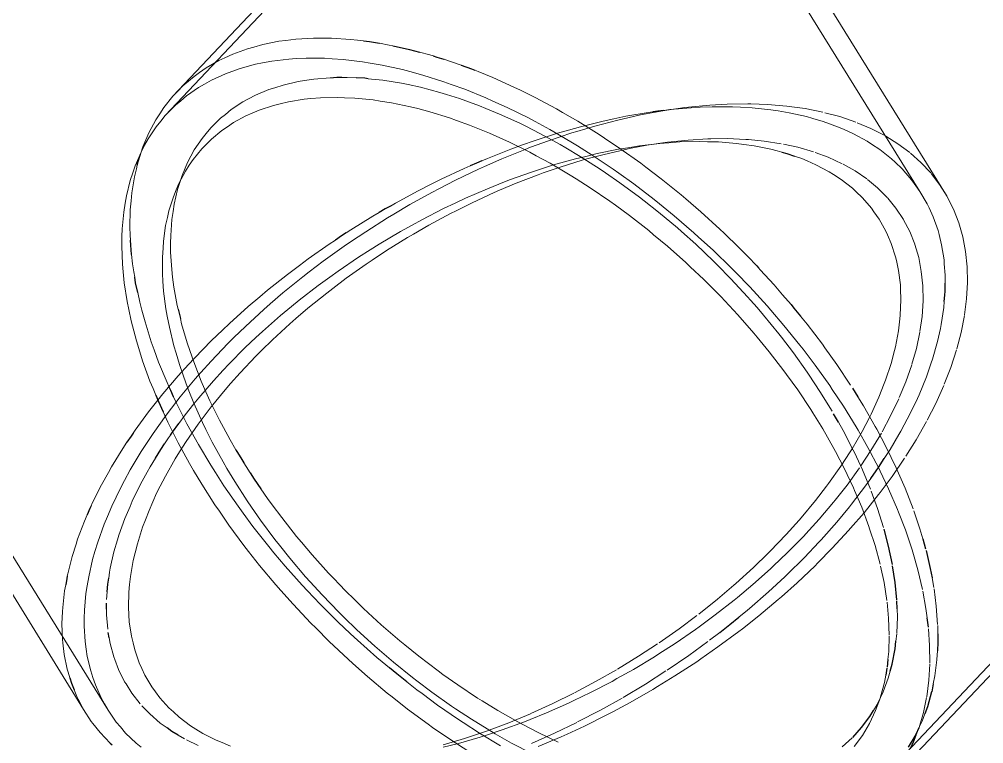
# Model space of a CAD drawing. Header units: millimetres. Extents: x -11795 to 47768, y 22971 to 65021.
# Drawn here: x 18491.8 to 18706.5, y 39274.8 to 39436.1 of the extents above; entities that cross this region are included whole.
import ezdxf

# ---------------------------------------------------------------- set-up
doc = ezdxf.new("R2010")
doc.units = ezdxf.units.MM
doc.linetypes.add('HIDDEN_50', pattern=[225, 150, -75])
doc.layers.add('PROFILE_HIDDEN', color=9, linetype='HIDDEN_50', lineweight=18)
doc.layers.add('PROFILE_VISIBLE', color=4, linetype='Continuous', lineweight=25)

msp = doc.modelspace()

# ---------------------------------------------------------------- linework, layer by layer
at = {"layer": 'PROFILE_HIDDEN'}
for p, q in [((18525.97, 39418.98), (20617.77, 41632.46)), ((18685.67, 39269.01), (19162.33, 39773.39)), ((18698.37, 39396.66), (18611.55, 39536.67)), ((18692.34, 39397.77), (18626.55, 39503.78)), ((18524.27, 39414.66), (18603.15, 39498.17)), ((18545.98, 39430.48), (18549.59, 39431.19)), ((18549.59, 39431.19), (18551.09, 39431.38)), ((18551.09, 39431.38), (18553.35, 39431.66)), ((18553.35, 39431.66), (18557.26, 39431.89)), ((18557.26, 39431.89), (18558.81, 39431.88)), ((18558.81, 39431.88), (18561.3, 39431.87)), ((18561.3, 39431.87), (18565.48, 39431.62)), ((18565.48, 39431.62), (18567.05, 39431.43)), ((18567.05, 39431.43), (18568.41, 39431.27)), ((18539.29, 39428.33), (18542.55, 39429.52)), ((18542.55, 39429.52), (18543.98, 39429.92)), ((18543.98, 39429.92), (18545.98, 39430.48)), ((18571.96, 39430.75), (18574.15, 39430.37)), ((18574.15, 39430.37), (18574.94, 39430.2)), ((18533.34, 39425.26), (18536.22, 39426.91)), ((18536.22, 39426.91), (18537.55, 39427.53)), ((18537.55, 39427.53), (18539.29, 39428.33)), ((18551.75, 39427.24), (18547.98, 39426.78)), ((18553.39, 39427.33), (18551.75, 39427.24)), ((18555.67, 39427.45), (18553.39, 39427.33)), ((18559.73, 39427.43), (18555.67, 39427.45)), ((18561.4, 39427.32), (18559.73, 39427.43)), ((18563.91, 39427.16), (18561.4, 39427.32)), ((18568.2, 39426.64), (18563.91, 39427.16)), ((18580.91, 39428.79), (18583.19, 39428.18)), ((18583.19, 39428.18), (18583.96, 39427.94)), ((18586.27, 39427.21), (18587.81, 39426.73)), ((18531.87, 39424.23), (18533.34, 39425.26)), ((18540.92, 39425.14), (18539.12, 39424.49)), ((18544.37, 39426.08), (18540.92, 39425.14)), ((18545.93, 39426.38), (18544.37, 39426.08)), ((18547.98, 39426.78), (18545.93, 39426.38)), ((18569.89, 39426.35), (18568.2, 39426.64)), ((18572.6, 39425.89), (18569.89, 39426.35)), ((18577.08, 39424.9), (18572.6, 39425.89)), ((18578.75, 39424.44), (18577.08, 39424.9)), ((18587.81, 39426.73), (18590.14, 39425.89)), ((18593.22, 39424.75), (18593.97, 39424.45)), ((18528.21, 39421.29), (18530.67, 39423.38)), ((18530.67, 39423.38), (18531.87, 39424.23)), ((18534.57, 39422.55), (18533.03, 39421.68)), ((18537.65, 39423.96), (18534.57, 39422.55)), ((18539.12, 39424.49), (18537.65, 39423.96)), ((18557.34, 39422.78), (18555.25, 39422.45)), ((18560.99, 39423.08), (18557.34, 39422.78)), ((18561.72, 39423.09), (18560.99, 39423.08)), ((18564.79, 39423.14), (18563.62, 39423.12)), ((18566.75, 39423.04), (18564.79, 39423.14)), ((18570.2, 39422.79), (18569.45, 39422.87)), ((18572.75, 39422.52), (18570.2, 39422.79)), ((18576.89, 39421.85), (18572.75, 39422.52)), ((18581.64, 39423.67), (18578.75, 39424.44)), ((18586.27, 39422.2), (18581.64, 39423.67)), ((18593.97, 39424.45), (18597.19, 39423.14)), ((18597.19, 39423.14), (18601.92, 39421.02)), ((18527.01, 39420.05), (18528.21, 39421.29)), ((18531.68, 39420.91), (18529, 39419.05)), ((18533.03, 39421.68), (18531.68, 39420.91)), ((18547.33, 39420.43), (18544.34, 39419.18)), ((18548.66, 39420.86), (18547.33, 39420.43)), ((18550.49, 39421.45), (18548.66, 39420.86)), ((18553.83, 39422.24), (18550.49, 39421.45)), ((18555.25, 39422.45), (18553.83, 39422.24)), ((18578.38, 39421.54), (18576.89, 39421.85)), ((18581.13, 39420.95), (18578.38, 39421.54)), ((18585.44, 39419.8), (18581.13, 39420.95)), ((18587.9, 39421.61), (18586.27, 39422.2)), ((18590.94, 39420.51), (18587.9, 39421.61)), ((18595.65, 39418.6), (18590.94, 39420.51)), ((18601.92, 39421.02), (18603.35, 39420.32)), ((18523.95, 39416.46), (18525.97, 39418.98)), ((18525.97, 39418.98), (18527.01, 39420.05)), ((18529, 39419.05), (18527.72, 39417.97)), ((18542.77, 39418.35), (18541.55, 39417.69)), ((18544.34, 39419.18), (18542.77, 39418.35)), ((18551.69, 39417.73), (18555.18, 39418.29)), ((18555.18, 39418.29), (18556.71, 39418.43)), ((18556.71, 39418.43), (18558.82, 39418.62)), ((18558.82, 39418.62), (18562.6, 39418.7)), ((18562.6, 39418.7), (18564.18, 39418.64)), ((18564.18, 39418.64), (18566.51, 39418.54)), ((18566.51, 39418.54), (18570.54, 39418.14)), ((18586.9, 39419.35), (18585.44, 39419.8)), ((18589.82, 39418.43), (18586.9, 39419.35)), ((18594.25, 39416.82), (18589.82, 39418.43)), ((18597.23, 39417.89), (18595.65, 39418.6)), ((18603.35, 39420.32), (18606.67, 39418.69)), ((18606.67, 39418.69), (18611.42, 39416.15)), ((18523.02, 39415.05), (18523.95, 39416.46)), ((18526.52, 39416.96), (18524.27, 39414.66)), ((18527.72, 39417.97), (18526.52, 39416.96)), ((18541.55, 39417.69), (18538.95, 39415.98)), ((18545.21, 39415.88), (18548.36, 39416.92)), ((18548.36, 39416.92), (18549.82, 39417.27)), ((18549.82, 39417.27), (18551.69, 39417.73)), ((18570.54, 39418.14), (18572.14, 39417.89)), ((18572.14, 39417.89), (18574.68, 39417.49)), ((18574.68, 39417.49), (18578.9, 39416.61)), ((18578.9, 39416.61), (18580.49, 39416.2)), ((18580.49, 39416.2), (18583.21, 39415.49)), ((18595.66, 39416.25), (18594.25, 39416.82)), ((18598.71, 39415), (18595.66, 39416.25)), ((18600.39, 39416.46), (18597.23, 39417.89)), ((18605.14, 39414.12), (18600.39, 39416.46)), ((18611.42, 39416.15), (18612.76, 39415.37)), ((18635.96, 39415.84), (18639.96, 39416.43)), ((18641.41, 39416.4), (18636.65, 39415.98)), ((18639.96, 39416.43), (18644.75, 39416.92)), ((18643.42, 39416.5), (18641.41, 39416.4)), ((18646.05, 39416.61), (18643.42, 39416.5)), ((18644.75, 39416.92), (18645.53, 39416.97)), ((18645.53, 39416.97), (18649.43, 39417.21)), ((18650.56, 39416.61), (18646.05, 39416.61)), ((18649.43, 39417.21), (18653.99, 39417.28)), ((18652.38, 39416.52), (18650.56, 39416.61)), ((18654.93, 39416.39), (18652.38, 39416.52)), ((18653.99, 39417.28), (18654.65, 39417.25)), ((18654.65, 39417.25), (18658.41, 39417.13)), ((18659.14, 39415.95), (18654.93, 39416.39)), ((18658.41, 39417.13), (18662.68, 39416.77)), ((18662.68, 39416.77), (18663.23, 39416.69)), ((18663.23, 39416.69), (18666.78, 39416.2)), ((18666.78, 39416.2), (18670.72, 39415.41)), ((18522.16, 39413.74), (18523.02, 39415.05)), ((18524.27, 39414.66), (18523.25, 39413.41)), ((18536.57, 39414.05), (18534.4, 39411.91)), ((18537.66, 39414.93), (18536.57, 39414.05)), ((18538.95, 39415.98), (18537.66, 39414.93)), ((18539.47, 39413.09), (18542.24, 39414.6)), ((18542.24, 39414.6), (18543.6, 39415.18)), ((18543.6, 39415.18), (18545.21, 39415.88)), ((18583.21, 39415.49), (18587.58, 39414.14)), ((18587.58, 39414.14), (18589.14, 39413.58)), ((18603.2, 39412.95), (18598.71, 39415)), ((18606.65, 39413.31), (18605.14, 39414.12)), ((18612.76, 39415.37), (18616.15, 39413.4)), ((18624.16, 39413.93), (18621.81, 39413.44)), ((18626.84, 39414.5), (18624.16, 39413.93)), ((18626.05, 39413.89), (18630.09, 39414.79)), ((18631.79, 39415.34), (18626.84, 39414.5)), ((18630.09, 39414.79), (18635.07, 39415.71)), ((18632.88, 39415.49), (18631.79, 39415.34)), ((18635.07, 39415.71), (18635.96, 39415.84)), ((18636.65, 39415.98), (18635.31, 39415.81)), ((18660.76, 39415.69), (18659.14, 39415.95)), ((18663.19, 39415.3), (18660.76, 39415.69)), ((18667.06, 39414.44), (18663.19, 39415.3)), ((18668.48, 39414.03), (18667.06, 39414.44)), ((18670.75, 39413.37), (18668.48, 39414.03)), ((18671.15, 39415.29), (18674.47, 39414.42)), ((18674.47, 39414.42), (18678.02, 39413.21)), ((18522.23, 39412.16), (18520.43, 39409.45)), ((18520.6, 39410.83), (18522.16, 39413.74)), ((18523.25, 39413.41), (18522.23, 39412.16)), ((18534.4, 39411.91), (18533.37, 39410.67)), ((18536.89, 39411.36), (18538.11, 39412.18)), ((18538.11, 39412.18), (18539.47, 39413.09)), ((18589.14, 39413.58), (18592.01, 39412.56)), ((18592.01, 39412.56), (18596.47, 39410.75)), ((18604.54, 39412.28), (18603.2, 39412.95)), ((18607.7, 39410.7), (18604.54, 39412.28)), ((18609.89, 39411.56), (18606.65, 39413.31)), ((18616.73, 39412.17), (18614.07, 39411.42)), ((18615.9, 39411.13), (18619.94, 39412.33)), ((18616.15, 39413.4), (18620.86, 39410.47)), ((18621.81, 39413.44), (18616.73, 39412.17)), ((18619.94, 39412.33), (18625.04, 39413.66)), ((18625.04, 39413.66), (18626.05, 39413.89)), ((18674.23, 39412.1), (18670.75, 39413.37)), ((18675.44, 39411.56), (18674.23, 39412.1)), ((18678.35, 39413.07), (18681.37, 39411.81)), ((18681.37, 39411.81), (18684.5, 39410.2)), ((18519.95, 39409.28), (18520.6, 39410.83)), ((18533.37, 39410.67), (18532.45, 39409.55)), ((18534.53, 39409.41), (18536.89, 39411.36)), ((18596.47, 39410.75), (18597.97, 39410.08)), ((18597.97, 39410.08), (18600.96, 39408.73)), ((18611.59, 39410.71), (18606.42, 39409.04)), ((18612.2, 39408.24), (18607.7, 39410.7)), ((18609.61, 39409.06), (18614.79, 39410.79)), ((18614.62, 39408.81), (18609.89, 39411.56)), ((18614.07, 39411.42), (18611.59, 39410.71)), ((18614.79, 39410.79), (18615.9, 39411.13)), ((18620.86, 39410.47), (18622.1, 39409.64)), ((18622.1, 39409.64), (18625.53, 39407.35)), ((18677.51, 39410.62), (18675.44, 39411.56)), ((18680.57, 39408.95), (18677.51, 39410.62)), ((18684.75, 39410.05), (18687.42, 39408.4)), ((18518.75, 39406.1), (18519.29, 39407.73)), ((18519.67, 39408.05), (18518.86, 39406.55)), ((18519.29, 39407.73), (18519.95, 39409.28)), ((18520.43, 39409.45), (18519.67, 39408.05)), ((18532.45, 39409.55), (18530.73, 39407)), ((18532.38, 39407.24), (18533.43, 39408.3)), ((18533.43, 39408.3), (18534.53, 39409.41)), ((18600.96, 39408.73), (18605.46, 39406.49)), ((18603.83, 39408.11), (18601.23, 39407.18)), ((18606.42, 39409.04), (18603.83, 39408.11)), ((18604.42, 39407.14), (18605.63, 39407.59)), ((18605.63, 39407.59), (18609.61, 39409.06)), ((18613.45, 39407.49), (18612.2, 39408.24)), ((18616.67, 39405.58), (18613.45, 39407.49)), ((18616.04, 39407.93), (18614.62, 39408.81)), ((18619.33, 39405.87), (18616.04, 39407.93)), ((18625.18, 39407.16), (18627.31, 39407.5)), ((18627.31, 39407.5), (18629.85, 39407.91)), ((18631.49, 39408.04), (18627.68, 39407.31)), ((18629.85, 39407.91), (18634.42, 39408.45)), ((18636.13, 39408.73), (18631.49, 39408.04)), ((18634.42, 39408.45), (18636.38, 39408.59)), ((18636.93, 39408.82), (18636.13, 39408.73)), ((18636.38, 39408.59), (18638.89, 39408.78)), ((18640.68, 39409.21), (18636.93, 39408.82)), ((18638.89, 39408.78), (18643.23, 39408.89)), ((18645.11, 39409.48), (18640.68, 39409.21)), ((18643.23, 39408.89), (18645.01, 39408.84)), ((18645.01, 39408.84), (18647.44, 39408.78)), ((18645.79, 39409.48), (18645.11, 39409.48)), ((18649.42, 39409.53), (18645.79, 39409.48)), ((18647.44, 39408.78), (18651.51, 39408.47)), ((18653.59, 39409.36), (18649.42, 39409.53)), ((18651.51, 39408.47), (18653.08, 39408.25)), ((18653.08, 39408.25), (18655.41, 39407.94)), ((18654.15, 39409.31), (18653.59, 39409.36)), ((18657.61, 39408.99), (18654.15, 39409.31)), ((18655.41, 39407.94), (18659.14, 39407.19)), ((18661.46, 39408.4), (18657.61, 39408.99)), ((18665.14, 39407.6), (18661.91, 39408.3)), ((18668.63, 39406.59), (18665.14, 39407.6)), ((18681.57, 39408.29), (18680.57, 39408.95)), ((18683.41, 39407.08), (18681.57, 39408.29)), ((18687.42, 39408.4), (18690.1, 39406.41)), ((18518.86, 39406.55), (18517.53, 39403.46)), ((18529.98, 39405.6), (18529.25, 39404.25)), ((18530.73, 39407), (18529.98, 39405.6)), ((18530.45, 39404.86), (18532.38, 39407.24)), ((18601.23, 39407.18), (18596.04, 39405.13)), ((18599.23, 39405.03), (18604.42, 39407.14)), ((18605.46, 39406.49), (18606.88, 39405.72)), ((18606.88, 39405.72), (18609.96, 39404.05)), ((18615.62, 39405.03), (18617.9, 39405.58)), ((18621.12, 39402.73), (18616.67, 39405.58)), ((18617.9, 39405.58), (18620.43, 39406.2)), ((18621.97, 39406.03), (18618.14, 39405)), ((18623.99, 39402.74), (18619.33, 39405.87)), ((18620.43, 39406.2), (18625.18, 39407.16)), ((18626.77, 39407.14), (18621.97, 39406.03)), ((18625.53, 39407.35), (18630.14, 39404.06)), ((18627.68, 39407.31), (18626.77, 39407.14)), ((18659.14, 39407.19), (18660.51, 39406.83)), ((18660.51, 39406.83), (18661.6, 39406.53)), ((18664.36, 39405.66), (18666.04, 39405.08)), ((18671.92, 39405.37), (18668.97, 39406.46)), ((18675, 39403.95), (18671.92, 39405.37)), ((18686.01, 39405.02), (18683.41, 39407.08)), ((18690.26, 39406.26), (18692.54, 39404.23)), ((18517.53, 39403.46), (18517.02, 39401.94)), ((18517.82, 39402.8), (18518.02, 39403.63)), ((18529.25, 39404.25), (18528, 39401.32)), ((18528.76, 39402.29), (18529.62, 39403.6)), ((18529.62, 39403.6), (18530.45, 39404.86)), ((18592.2, 39403.48), (18590.86, 39402.9)), ((18594.05, 39402.73), (18595.35, 39403.31)), ((18596.04, 39405.13), (18594.79, 39404.59)), ((18595.35, 39403.31), (18599.23, 39405.03)), ((18608.27, 39402.87), (18610.76, 39403.66)), ((18612.24, 39403.21), (18608.45, 39401.89)), ((18609.96, 39404.05), (18614.44, 39401.42)), ((18610.76, 39403.66), (18615.62, 39405.03)), ((18617.12, 39404.72), (18612.24, 39403.21)), ((18618.14, 39405), (18617.12, 39404.72)), ((18630.14, 39404.06), (18631.27, 39403.2)), ((18631.27, 39403.2), (18634.68, 39400.6)), ((18666.04, 39405.08), (18667.2, 39404.58)), ((18667.2, 39404.58), (18669.18, 39403.72)), ((18669.18, 39403.72), (18672.11, 39402.16)), ((18677.87, 39402.34), (18675.25, 39403.81)), ((18686.8, 39404.27), (18686.01, 39405.02)), ((18688.37, 39402.78), (18686.8, 39404.27)), ((18692.54, 39404.23), (18694.74, 39401.88)), ((18517.02, 39401.94), (18516.44, 39400.2)), ((18517.39, 39401.03), (18517.82, 39402.8)), ((18527.29, 39399.52), (18528.76, 39402.29)), ((18528, 39401.32), (18527.51, 39399.79)), ((18590.86, 39402.9), (18585.7, 39400.49)), ((18588.91, 39400.27), (18594.05, 39402.73)), ((18600.95, 39400.33), (18605.86, 39402.09)), ((18607.33, 39401.5), (18602.41, 39399.61)), ((18605.86, 39402.09), (18608.27, 39402.87)), ((18608.45, 39401.89), (18607.33, 39401.5)), ((18614.44, 39401.42), (18615.77, 39400.57)), ((18622.28, 39401.94), (18621.12, 39402.73)), ((18625.52, 39399.71), (18622.28, 39401.94)), ((18625.3, 39401.81), (18623.99, 39402.74)), ((18628.6, 39399.44), (18625.3, 39401.81)), ((18672.11, 39402.16), (18673.06, 39401.55)), ((18673.06, 39401.55), (18674.82, 39400.41)), ((18680.51, 39400.54), (18677.87, 39402.34)), ((18690.48, 39400.36), (18688.37, 39402.78)), ((18694.83, 39401.75), (18696.68, 39399.35)), ((18516.44, 39400.2), (18515.6, 39396.77)), ((18516.81, 39397.43), (18517.39, 39401.03)), ((18526.71, 39398.12), (18527.29, 39399.52)), ((18527.51, 39399.79), (18527, 39398.21)), ((18583.31, 39399.29), (18580.58, 39397.92)), ((18585.7, 39400.49), (18583.31, 39399.29)), ((18585.16, 39398.33), (18588.91, 39400.27)), ((18596.03, 39398.38), (18598.53, 39399.38)), ((18598.53, 39399.38), (18600.95, 39400.33)), ((18602.41, 39399.61), (18598.7, 39398.04)), ((18615.77, 39400.57), (18618.89, 39398.59)), ((18629.86, 39396.51), (18625.52, 39399.71)), ((18633.15, 39395.98), (18628.6, 39399.44)), ((18634.68, 39400.6), (18639.15, 39396.99)), ((18674.82, 39400.41), (18677.3, 39398.47)), ((18682.91, 39398.54), (18680.68, 39400.4)), ((18691.07, 39399.54), (18690.48, 39400.36)), ((18692.34, 39397.77), (18691.07, 39399.54)), ((18696.68, 39399.35), (18698.37, 39396.66)), ((18515.6, 39396.77), (18515.33, 39395.16)), ((18516.66, 39395.68), (18516.81, 39397.43)), ((18526.07, 39396.57), (18526.71, 39398.12)), ((18527, 39398.21), (18526.24, 39394.94)), ((18580.58, 39397.92), (18575.52, 39395.17)), ((18578.76, 39394.84), (18583.8, 39397.63)), ((18583.8, 39397.63), (18585.16, 39398.33)), ((18591.12, 39396.25), (18596.03, 39398.38)), ((18597.49, 39397.53), (18592.6, 39395.27)), ((18598.7, 39398.04), (18597.49, 39397.53)), ((18618.89, 39398.59), (18623.29, 39395.58)), ((18639.15, 39396.99), (18640.17, 39396.11)), ((18677.3, 39398.47), (18678.04, 39397.76)), ((18678.04, 39397.76), (18679.53, 39396.34)), ((18685.07, 39396.37), (18682.91, 39398.54)), ((18693.95, 39395.02), (18692.34, 39397.77)), ((18515.33, 39395.16), (18515.01, 39393.18)), ((18516.48, 39393.69), (18516.66, 39395.68)), ((18525.09, 39393.45), (18526.07, 39396.57)), ((18526.24, 39394.94), (18526, 39393.31)), ((18575.52, 39395.17), (18574.39, 39394.52)), ((18575.19, 39392.73), (18578.76, 39394.84)), ((18586.24, 39393.94), (18588.81, 39395.16)), ((18588.81, 39395.16), (18591.12, 39396.25)), ((18592.6, 39395.27), (18589.03, 39393.48)), ((18623.29, 39395.58), (18624.51, 39394.69)), ((18624.51, 39394.69), (18627.64, 39392.4)), ((18630.91, 39395.69), (18629.86, 39396.51)), ((18634.13, 39393.16), (18630.91, 39395.69)), ((18634.34, 39395.01), (18633.15, 39395.98)), ((18637.61, 39392.36), (18634.34, 39395.01)), ((18640.17, 39396.11), (18643.53, 39393.23)), ((18679.53, 39396.34), (18681.52, 39394.04)), ((18686.99, 39394.02), (18685.18, 39396.25)), ((18694.35, 39394.15), (18693.95, 39395.02)), ((18698.42, 39396.56), (18699.8, 39393.81)), ((18515.01, 39393.18), (18514.66, 39389.45)), ((18516.4, 39389.81), (18516.48, 39393.69)), ((18524.75, 39391.94), (18525.09, 39393.45)), ((18526, 39393.31), (18525.73, 39391.51)), ((18571.89, 39393.07), (18570.52, 39392.28)), ((18573.78, 39391.89), (18575.19, 39392.73)), ((18581.4, 39391.47), (18586.24, 39393.94)), ((18587.75, 39392.84), (18582.95, 39390.25)), ((18589.03, 39393.48), (18587.75, 39392.84)), ((18638.31, 39389.65), (18634.13, 39393.16)), ((18643.53, 39393.23), (18647.8, 39389.34)), ((18681.52, 39394.04), (18682.06, 39393.26)), ((18682.06, 39393.26), (18683.25, 39391.57)), ((18688.65, 39391.51), (18686.99, 39394.02)), ((18695.28, 39392.12), (18694.35, 39394.15)), ((18699.8, 39393.81), (18700.96, 39390.81)), ((18524.35, 39390.16), (18524.75, 39391.94)), ((18525.73, 39391.51), (18525.47, 39387.93)), ((18570.52, 39392.28), (18565.6, 39389.23)), ((18568.9, 39388.8), (18573.78, 39391.89)), ((18579.22, 39390.27), (18581.4, 39391.47)), ((18627.64, 39392.4), (18631.92, 39389.06)), ((18641.98, 39388.59), (18637.61, 39392.36)), ((18683.25, 39391.57), (18684.73, 39388.94)), ((18690.05, 39388.84), (18688.7, 39391.42)), ((18696.36, 39389.07), (18695.28, 39392.12)), ((18700.98, 39390.76), (18701.85, 39387.67)), ((18514.66, 39389.45), (18514.62, 39387.77)), ((18516.48, 39388), (18516.4, 39389.81)), ((18523.86, 39386.71), (18524.35, 39390.16)), ((18565.6, 39389.23), (18564.56, 39388.54)), ((18565.55, 39386.54), (18568.9, 39388.8)), ((18571.9, 39386.04), (18576.62, 39388.83)), ((18576.62, 39388.83), (18579.22, 39390.27)), ((18579.54, 39388.28), (18578.21, 39387.51)), ((18582.95, 39390.25), (18579.54, 39388.28)), ((18631.92, 39389.06), (18633.02, 39388.14)), ((18639.24, 39388.82), (18638.31, 39389.65)), ((18642.39, 39386), (18639.24, 39388.82)), ((18643.05, 39387.61), (18641.98, 39388.59)), ((18647.8, 39389.34), (18648.7, 39388.47)), ((18648.7, 39388.47), (18651.96, 39385.32)), ((18684.73, 39388.94), (18685.09, 39388.11)), ((18691.18, 39386.01), (18690.05, 39388.84)), ((18696.58, 39388.16), (18696.36, 39389.07)), ((18697.16, 39385.88), (18696.58, 39388.16)), ((18514.62, 39387.77), (18514.57, 39385.57)), ((18516.53, 39386.9), (18516.48, 39388)), ((18523.76, 39385.14), (18523.86, 39386.71)), ((18525.47, 39387.93), (18525.46, 39386.24)), ((18525.46, 39386.24), (18525.46, 39384.23)), ((18560.78, 39386.05), (18556.06, 39382.74)), ((18562.14, 39386.95), (18560.78, 39386.05)), ((18564.11, 39385.57), (18565.55, 39386.54)), ((18569.87, 39384.76), (18571.9, 39386.04)), ((18578.21, 39387.51), (18573.56, 39384.61)), ((18633.02, 39388.14), (18636.11, 39385.57)), ((18646.36, 39382.23), (18642.39, 39386)), ((18646.25, 39384.69), (18643.05, 39387.61)), ((18685.09, 39388.11), (18685.94, 39386.16)), ((18685.94, 39386.16), (18686.89, 39383.23)), ((18701.85, 39387.67), (18702.48, 39384.4)), ((18514.57, 39385.57), (18514.72, 39381.57)), ((18523.63, 39383.12), (18523.76, 39385.14)), ((18525.46, 39384.23), (18525.7, 39380.39)), ((18559.43, 39382.22), (18564.11, 39385.57)), ((18567.28, 39383.11), (18569.87, 39384.76)), ((18573.56, 39384.61), (18570.36, 39382.49)), ((18636.11, 39385.57), (18640.2, 39381.94)), ((18650.4, 39380.66), (18646.25, 39384.69)), ((18651.96, 39385.32), (18653.97, 39383.25)), ((18692.05, 39383.05), (18691.2, 39385.96)), ((18697.69, 39382.56), (18697.16, 39385.88)), ((18702.48, 39384.4), (18702.83, 39381)), ((18517, 39381.68), (18516.78, 39383.74)), ((18523.64, 39379.4), (18523.63, 39383.12)), ((18556.06, 39382.74), (18554.15, 39381.31)), ((18556.32, 39379.85), (18559.43, 39382.22)), ((18562.75, 39380.04), (18567.28, 39383.11)), ((18570.36, 39382.49), (18569, 39381.59)), ((18640.2, 39381.94), (18641.18, 39381.01)), ((18647.17, 39381.41), (18646.36, 39382.23)), ((18686.89, 39383.23), (18687.08, 39382.37)), ((18687.08, 39382.37), (18687.56, 39380.17)), ((18692.64, 39379.95), (18692.05, 39383.05)), ((18697.76, 39381.64), (18697.69, 39382.56)), ((18514.72, 39381.57), (18514.89, 39379.86)), ((18514.89, 39379.86), (18515.13, 39377.46)), ((18517.29, 39379.85), (18517, 39381.68)), ((18517.48, 39378.65), (18517.29, 39379.85)), ((18525.7, 39380.39), (18525.91, 39378.67)), ((18554.15, 39381.31), (18551.47, 39379.31)), ((18554.88, 39378.75), (18556.32, 39379.85)), ((18560.89, 39378.7), (18562.75, 39380.04)), ((18569, 39381.59), (18564.55, 39378.43)), ((18641.18, 39381.01), (18644.19, 39378.17)), ((18650.21, 39378.34), (18647.17, 39381.41)), ((18651.33, 39379.69), (18650.4, 39380.66)), ((18654.42, 39376.52), (18651.33, 39379.69)), ((18656.38, 39380.76), (18656.76, 39380.34)), ((18656.76, 39380.34), (18659.88, 39376.95)), ((18687.56, 39380.17), (18687.97, 39376.98)), ((18692.97, 39376.73), (18692.64, 39379.95)), ((18697.95, 39379.12), (18697.76, 39381.64)), ((18702.83, 39381), (18702.9, 39377.55)), ((18515.13, 39377.46), (18515.79, 39373.24)), ((18523.75, 39377.78), (18523.64, 39379.4)), ((18523.9, 39375.56), (18523.75, 39377.78)), ((18525.91, 39378.67), (18526.18, 39376.45)), ((18551.47, 39379.31), (18547.01, 39375.76)), ((18550.47, 39375.17), (18554.88, 39378.75)), ((18558.34, 39376.85), (18560.89, 39378.7)), ((18564.55, 39378.43), (18561.59, 39376.19)), ((18644.19, 39378.17), (18648.05, 39374.3)), ((18652.07, 39376.34), (18650.21, 39378.34)), ((18697.94, 39377.34), (18697.95, 39379.12)), ((18702.9, 39377.49), (18702.7, 39373.88)), ((18518.59, 39373.14), (18518.13, 39375.3)), ((18524.41, 39371.61), (18523.9, 39375.56)), ((18526.18, 39376.45), (18526.92, 39372.41)), ((18547.01, 39375.76), (18545.29, 39374.3)), ((18554.05, 39373.54), (18558.34, 39376.85)), ((18561.59, 39376.19), (18560.23, 39375.15)), ((18658.3, 39372.28), (18654.42, 39376.52)), ((18659.88, 39376.95), (18661.75, 39374.78)), ((18687.97, 39376.98), (18688, 39376.11)), ((18688, 39376.11), (18688.1, 39373.67)), ((18693.02, 39373.46), (18692.97, 39376.73)), ((18515.79, 39373.24), (18516.15, 39371.52)), ((18519.07, 39371.31), (18518.59, 39373.14)), ((18545.29, 39374.3), (18542.7, 39372.12)), ((18547.63, 39372.72), (18550.47, 39375.17)), ((18552.38, 39372.16), (18554.05, 39373.54)), ((18560.23, 39375.15), (18556.04, 39371.77)), ((18648.05, 39374.3), (18648.9, 39373.39)), ((18648.9, 39373.39), (18651.77, 39370.31)), ((18688.1, 39373.67), (18687.95, 39370.26)), ((18692.8, 39369.96), (18693.02, 39373.4)), ((18697.64, 39371.92), (18697.75, 39373.28)), ((18702.7, 39373.88), (18702.25, 39370.29)), ((18511.54, 39282.26), (18456.29, 39371.36)), ((18516.15, 39371.52), (18516.69, 39368.93)), ((18519.75, 39368.75), (18519.07, 39371.31)), ((18524.72, 39369.97), (18524.41, 39371.61)), ((18526.92, 39372.41), (18527.13, 39371.54)), ((18542.7, 39372.12), (18538.54, 39368.38)), ((18542.11, 39367.73), (18546.21, 39371.5)), ((18546.21, 39371.5), (18547.63, 39372.72)), ((18549.91, 39370.12), (18552.38, 39372.16)), ((18556.04, 39371.77), (18553.35, 39369.45)), ((18657.49, 39370.26), (18656.05, 39371.91)), ((18659.11, 39371.34), (18658.3, 39372.28)), ((18662.04, 39367.95), (18659.11, 39371.34)), ((18697.08, 39368.17), (18697.64, 39371.92)), ((18516.69, 39368.93), (18517.84, 39364.54)), ((18525.17, 39367.56), (18524.72, 39369.97)), ((18527.62, 39369.48), (18527.9, 39368.29)), ((18545.92, 39366.61), (18549.91, 39370.12)), ((18553.35, 39369.45), (18552, 39368.29)), ((18651.77, 39370.31), (18655.36, 39366.23)), ((18660.9, 39366.09), (18657.49, 39370.26)), ((18665.74, 39370.02), (18667.2, 39368.22)), ((18687.85, 39369.4), (18687.54, 39366.76)), ((18687.95, 39370.26), (18687.85, 39369.4)), ((18692.32, 39366.56), (18692.8, 39369.96)), ((18702.23, 39370.17), (18701.49, 39366.38)), ((18521.15, 39364.28), (18519.75, 39368.75)), ((18526.17, 39363.42), (18525.17, 39367.56)), ((18527.9, 39368.29), (18529.12, 39364.09)), ((18537.02, 39366.92), (18534.56, 39364.56)), ((18538.54, 39368.38), (18537.02, 39366.92)), ((18539.56, 39365.24), (18542.11, 39367.73)), ((18552, 39368.29), (18548.13, 39364.72)), ((18665.61, 39363.54), (18662.04, 39367.95)), ((18667.2, 39368.22), (18670.62, 39363.75)), ((18687.54, 39366.76), (18686.85, 39363.17)), ((18696.24, 39364.35), (18696.88, 39367.28)), ((18696.88, 39367.28), (18697.08, 39368.17)), ((18517.84, 39364.54), (18518.37, 39362.83)), ((18534.56, 39364.56), (18530.76, 39360.67)), ((18538.19, 39363.89), (18539.56, 39365.24)), ((18542.09, 39363.02), (18544.44, 39365.23)), ((18544.44, 39365.23), (18545.92, 39366.61)), ((18548.13, 39364.72), (18545.73, 39362.35)), ((18655.36, 39366.23), (18656.08, 39365.36)), ((18656.08, 39365.36), (18658.78, 39362.07)), ((18661.47, 39365.35), (18660.9, 39366.09)), ((18664.14, 39361.86), (18661.47, 39365.35)), ((18691.53, 39362.82), (18692.3, 39366.43)), ((18701.49, 39366.38), (18700.52, 39362.7)), ((18518.37, 39362.83), (18519.23, 39360.08)), ((18521.81, 39362.48), (18521.15, 39364.28)), ((18522.79, 39359.77), (18521.81, 39362.48)), ((18526.66, 39361.8), (18526.17, 39363.42)), ((18529.12, 39364.09), (18529.71, 39362.37)), ((18534.45, 39359.99), (18538.19, 39363.89)), ((18538.44, 39359.35), (18542.09, 39363.02)), ((18666.29, 39362.65), (18665.61, 39363.54)), ((18669.01, 39359.07), (18666.29, 39362.65)), ((18670.62, 39363.75), (18671.15, 39362.99)), ((18671.15, 39362.99), (18673.85, 39359.22)), ((18686.85, 39363.17), (18686.63, 39362.33)), ((18690.55, 39359.34), (18691.53, 39362.82)), ((18695.13, 39360.46), (18696.24, 39364.35)), ((18700.47, 39362.51), (18699.19, 39358.58)), ((18527.42, 39359.22), (18526.66, 39361.8)), ((18530.76, 39360.67), (18529.43, 39359.23)), ((18529.71, 39362.37), (18530.59, 39359.83)), ((18544.43, 39361.07), (18540.91, 39357.37)), ((18545.73, 39362.35), (18544.43, 39361.07)), ((18658.78, 39362.07), (18662.04, 39357.85)), ((18667.2, 39357.57), (18664.14, 39361.86)), ((18686.63, 39362.33), (18685.9, 39359.5)), ((18694.84, 39359.61), (18695.13, 39360.46)), ((18519.23, 39360.08), (18520.86, 39355.56)), ((18524.67, 39355.21), (18522.79, 39359.77)), ((18529.43, 39359.23), (18527.15, 39356.73)), ((18528.91, 39354.95), (18527.42, 39359.22)), ((18530.59, 39359.83), (18532.28, 39355.52)), ((18532.21, 39357.48), (18534.45, 39359.99)), ((18537.17, 39357.98), (18538.44, 39359.35)), ((18672.24, 39354.54), (18669.01, 39359.07)), ((18673.85, 39359.22), (18676.9, 39354.66)), ((18685.9, 39359.5), (18684.67, 39355.78)), ((18689.2, 39355.41), (18690.5, 39359.14)), ((18693.76, 39356.51), (18694.84, 39359.61)), ((18699.19, 39358.58), (18697.75, 39354.87)), ((18527.15, 39356.73), (18523.74, 39352.73)), ((18527.57, 39352.02), (18530.91, 39356.02)), ((18530.91, 39356.02), (18532.21, 39357.48)), ((18534.99, 39355.62), (18537.17, 39357.98)), ((18540.91, 39357.37), (18538.82, 39354.99)), ((18662.04, 39357.85), (18662.63, 39357.02)), ((18662.63, 39357.02), (18665.11, 39353.57)), ((18667.65, 39356.89), (18667.2, 39357.57)), ((18670.07, 39353.25), (18667.65, 39356.89)), ((18692.13, 39352.52), (18693.76, 39356.51)), ((18520.86, 39355.56), (18521.54, 39353.89)), ((18521.54, 39353.89), (18522.13, 39352.45)), ((18525.07, 39354.33), (18524.67, 39355.21)), ((18529.54, 39353.37), (18528.91, 39354.95)), ((18531.73, 39351.85), (18534.99, 39355.62)), ((18532.28, 39355.52), (18533.03, 39353.85)), ((18533.03, 39353.85), (18534.21, 39351.18)), ((18538.82, 39354.99), (18537.59, 39353.6)), ((18672.79, 39353.71), (18672.24, 39354.54)), ((18684.36, 39354.98), (18683.19, 39352)), ((18684.67, 39355.78), (18684.36, 39354.98)), ((18687.74, 39351.89), (18689.2, 39355.41)), ((18697.64, 39354.6), (18695.84, 39350.59)), ((18523.74, 39352.73), (18522.62, 39351.32)), ((18525.64, 39349.53), (18527.57, 39352.02)), ((18526.77, 39350.62), (18526.12, 39352.03)), ((18530.62, 39350.64), (18529.54, 39353.37)), ((18530.66, 39350.51), (18531.73, 39351.85)), ((18537.59, 39353.6), (18534.48, 39349.8)), ((18665.11, 39353.57), (18668.01, 39349.24)), ((18672.75, 39348.89), (18670.07, 39353.25)), ((18675.27, 39349.98), (18672.79, 39353.71)), ((18678.53, 39352.02), (18679.75, 39350.07)), ((18683.19, 39352), (18681.44, 39348.19)), ((18690.24, 39348.48), (18691.75, 39351.71)), ((18691.75, 39351.71), (18692.13, 39352.52)), ((18522.62, 39351.32), (18520.54, 39348.7)), ((18524.44, 39347.98), (18525.64, 39349.53)), ((18529.1, 39346.01), (18526.77, 39350.62)), ((18528.68, 39348.03), (18530.66, 39350.51)), ((18532.57, 39346.3), (18530.62, 39350.64)), ((18534.48, 39349.8), (18532.71, 39347.44)), ((18534.21, 39351.18), (18536.36, 39346.82)), ((18678.11, 39345.38), (18675.27, 39349.98)), ((18679.75, 39350.07), (18682.39, 39345.46)), ((18685.81, 39347.8), (18687.63, 39351.62)), ((18695.84, 39350.59), (18693.95, 39346.87)), ((18520.54, 39348.7), (18517.57, 39344.64)), ((18521.54, 39343.92), (18524.44, 39347.98)), ((18523.76, 39348.71), (18524.81, 39346.42)), ((18527.27, 39346.11), (18528.68, 39348.03)), ((18532.71, 39347.44), (18531.59, 39345.96)), ((18668.01, 39349.24), (18668.48, 39348.48)), ((18668.48, 39348.48), (18670.7, 39344.89)), ((18681.06, 39347.45), (18679.44, 39344.34)), ((18681.44, 39348.19), (18681.06, 39347.45)), ((18683.92, 39344.29), (18685.81, 39347.8)), ((18688.09, 39344.42), (18690.24, 39348.48)), ((18524.81, 39346.42), (18525.62, 39344.81)), ((18531.59, 39345.96), (18528.92, 39342.11)), ((18530.03, 39344.32), (18529.1, 39346.01)), ((18533.33, 39344.77), (18532.57, 39346.3)), ((18536.36, 39346.82), (18537.23, 39345.21)), ((18537.23, 39345.21), (18538.72, 39342.45)), ((18675.22, 39344.53), (18674.16, 39346.41)), ((18678.55, 39344.62), (18678.11, 39345.38)), ((18682.39, 39345.46), (18682.71, 39344.85)), ((18693.78, 39346.54), (18691.47, 39342.47)), ((18517.57, 39344.64), (18517.11, 39343.97)), ((18519.94, 39341.47), (18521.54, 39343.92)), ((18524.98, 39342.9), (18525.42, 39343.54)), ((18525.62, 39344.81), (18527.12, 39341.81)), ((18531.64, 39341.4), (18530.03, 39344.32)), ((18534.74, 39341.94), (18533.33, 39344.77)), ((18670.7, 39344.89), (18673.19, 39340.53)), ((18677.48, 39340.16), (18675.22, 39344.53)), ((18679.44, 39344.34), (18677.2, 39340.49)), ((18680.74, 39340.78), (18678.55, 39344.62)), ((18681.43, 39340.1), (18683.74, 39343.95)), ((18682.71, 39344.85), (18684.82, 39340.85)), ((18685.7, 39340.35), (18687.66, 39343.68)), ((18687.66, 39343.68), (18688.09, 39344.42)), ((18515.73, 39341.93), (18514.82, 39340.57)), ((18518.88, 39339.85), (18519.94, 39341.47)), ((18524.12, 39341.62), (18524.98, 39342.9)), ((18527.12, 39341.81), (18529.65, 39337.2)), ((18528.92, 39342.11), (18527.47, 39339.81)), ((18534.38, 39336.8), (18531.64, 39341.4)), ((18537.13, 39337.57), (18534.74, 39341.94)), ((18538.72, 39342.45), (18540.01, 39340.27)), ((18691.47, 39342.47), (18689.17, 39338.81)), ((18514.82, 39340.57), (18512.31, 39336.5)), ((18516.44, 39335.78), (18518.88, 39339.85)), ((18527.47, 39339.81), (18526.48, 39338.26)), ((18673.19, 39340.53), (18673.55, 39339.84)), ((18673.55, 39339.84), (18675.47, 39336.16)), ((18676.76, 39339.81), (18674.72, 39336.63)), ((18677.2, 39340.49), (18676.76, 39339.81)), ((18677.73, 39339.63), (18677.48, 39340.16)), ((18679.51, 39335.81), (18677.73, 39339.63)), ((18679.14, 39336.65), (18681.43, 39340.1)), ((18683.16, 39336.17), (18680.74, 39340.78)), ((18684.39, 39338.31), (18685.7, 39340.35)), ((18684.82, 39340.85), (18687.04, 39336.25)), ((18520.88, 39336.47), (18522.07, 39338.4)), ((18526.48, 39338.26), (18524.29, 39334.4)), ((18529.65, 39337.2), (18530.56, 39335.67)), ((18535.42, 39335.2), (18534.38, 39336.8)), ((18537.99, 39336.12), (18537.13, 39337.57)), ((18541.78, 39337.33), (18542.27, 39336.57)), ((18674.72, 39336.63), (18672, 39332.77)), ((18688.92, 39338.4), (18686.13, 39334.33)), ((18511.59, 39335.21), (18510.04, 39332.43)), ((18512.31, 39336.5), (18511.59, 39335.21)), ((18515.17, 39333.41), (18516.44, 39335.78)), ((18518.76, 39332.62), (18520.21, 39335.25)), ((18520.21, 39335.25), (18520.88, 39336.47)), ((18530.56, 39335.67), (18532.38, 39332.6)), ((18537.33, 39332.22), (18535.42, 39335.2)), ((18539.72, 39333.21), (18537.99, 39336.12)), ((18542.27, 39336.57), (18543.17, 39335.16)), ((18675.47, 39336.16), (18677.53, 39331.81)), ((18676.09, 39332.4), (18678.87, 39336.24)), ((18681.32, 39331.49), (18679.51, 39335.81)), ((18683.49, 39335.48), (18683.16, 39336.17)), ((18685.36, 39331.57), (18683.49, 39335.48)), ((18687.04, 39336.25), (18687.27, 39335.72)), ((18687.27, 39335.72), (18689.03, 39331.68)), ((18510.04, 39332.43), (18508.02, 39328.38)), ((18514.26, 39331.72), (18515.17, 39333.41)), ((18516.89, 39328.79), (18518.76, 39332.62)), ((18524.29, 39334.4), (18523.16, 39332.18)), ((18532.38, 39332.6), (18535.32, 39328.02)), ((18542.52, 39328.87), (18539.72, 39333.21)), ((18672, 39332.77), (18671.54, 39332.17)), ((18673.46, 39329.05), (18676.09, 39332.4)), ((18680.21, 39332.21), (18681.4, 39333.9)), ((18686.13, 39334.33), (18683.47, 39330.75)), ((18512.33, 39327.68), (18514.26, 39331.72)), ((18522.34, 39330.57), (18520.65, 39326.76)), ((18523.16, 39332.18), (18522.34, 39330.57)), ((18540.47, 39327.67), (18537.33, 39332.22)), ((18545.56, 39331.6), (18547.04, 39329.44)), ((18671.54, 39332.17), (18669.06, 39328.94)), ((18677.12, 39328.16), (18680.21, 39332.21)), ((18677.53, 39331.81), (18677.79, 39331.2)), ((18677.79, 39331.2), (18679.36, 39327.48)), ((18683.12, 39330.28), (18679.89, 39326.26)), ((18682.91, 39327.2), (18681.49, 39331.03)), ((18683.47, 39330.75), (18683.12, 39330.28)), ((18687.34, 39326.99), (18685.36, 39331.57)), ((18689.03, 39331.68), (18690.79, 39327.14)), ((18508.02, 39328.38), (18507.76, 39327.78)), ((18516.41, 39327.66), (18516.89, 39328.79)), ((18535.32, 39328.02), (18536.31, 39326.58)), ((18543.46, 39327.51), (18542.52, 39328.87)), ((18547.04, 39329.44), (18548.09, 39328.02)), ((18548.09, 39328.02), (18550.19, 39325.18)), ((18669.06, 39328.94), (18665.91, 39325.14)), ((18669.87, 39324.79), (18673.09, 39328.58)), ((18673.09, 39328.58), (18673.46, 39329.05)), ((18676.63, 39327.56), (18677.12, 39328.16)), ((18511.38, 39325.42), (18512.33, 39327.68)), ((18515.28, 39324.99), (18516.41, 39327.66)), ((18520.65, 39326.76), (18519.85, 39324.65)), ((18536.31, 39326.58), (18538.45, 39323.47)), ((18541.58, 39326.17), (18540.47, 39327.67)), ((18543.8, 39323.18), (18541.58, 39326.17)), ((18545.5, 39324.57), (18543.46, 39327.51)), ((18673.82, 39324.15), (18676.63, 39327.56)), ((18679.89, 39326.26), (18676.9, 39322.8)), ((18679.36, 39327.48), (18680.96, 39323.19)), ((18684.25, 39322.97), (18682.91, 39327.2)), ((18687.57, 39326.39), (18687.34, 39326.99)), ((18689.08, 39322.45), (18687.57, 39326.39)), ((18690.94, 39326.69), (18692.31, 39322.64)), ((18506.26, 39324.37), (18504.75, 39320.39)), ((18506.87, 39325.77), (18506.26, 39324.37)), ((18510.65, 39323.68), (18511.38, 39325.42)), ((18513.92, 39321.24), (18515.28, 39324.99)), ((18519.85, 39324.65), (18519.22, 39323)), ((18548.67, 39320.31), (18545.5, 39324.57)), ((18550.19, 39325.18), (18553.52, 39320.98)), ((18665.43, 39324.62), (18662.55, 39321.39)), ((18665.91, 39325.14), (18665.43, 39324.62)), ((18666.93, 39321.58), (18669.87, 39324.79)), ((18670.31, 39320.18), (18673.82, 39324.15)), ((18509.24, 39319.73), (18510.65, 39323.68)), ((18519.22, 39323), (18518.05, 39319.29)), ((18538.45, 39323.47), (18541.77, 39318.97)), ((18547.3, 39318.74), (18543.8, 39323.18)), ((18666.45, 39321.05), (18666.93, 39321.58)), ((18676.44, 39322.27), (18672.8, 39318.34)), ((18676.9, 39322.8), (18676.44, 39322.27)), ((18680.96, 39323.19), (18681.13, 39322.67)), ((18681.13, 39322.67), (18682.33, 39318.95)), ((18690.59, 39317.97), (18689.08, 39322.45)), ((18692.31, 39322.64), (18692.95, 39320.43)), ((18506.06, 39282.47), (18482.37, 39320.63)), ((18504.75, 39320.39), (18504.4, 39319.28)), ((18508.6, 39317.58), (18509.24, 39319.73)), ((18512.83, 39317.54), (18513.61, 39320.2)), ((18513.61, 39320.2), (18513.92, 39321.24)), ((18549.67, 39319.06), (18548.67, 39320.31)), ((18553.52, 39320.98), (18554.62, 39319.68)), ((18554.62, 39319.68), (18557, 39316.85)), ((18662.55, 39321.39), (18658.99, 39317.69)), ((18662.84, 39317.38), (18666.45, 39321.05)), ((18666.6, 39316.26), (18669.81, 39319.66)), ((18669.81, 39319.66), (18670.31, 39320.18)), ((18504.4, 39319.28), (18503.52, 39316.47)), ((18508.09, 39315.83), (18508.6, 39317.58)), ((18512.01, 39313.91), (18512.83, 39317.54)), ((18517.56, 39317.31), (18517.15, 39315.64)), ((18518.05, 39319.29), (18517.56, 39317.31)), ((18541.77, 39318.97), (18542.81, 39317.64)), ((18542.81, 39317.64), (18545.26, 39314.53)), ((18548.46, 39317.35), (18547.3, 39318.74)), ((18550.96, 39314.37), (18548.46, 39317.35)), ((18552.01, 39316.12), (18549.67, 39319.06)), ((18658.99, 39317.69), (18658.53, 39317.25)), ((18659.65, 39314.34), (18662.84, 39317.38)), ((18672.8, 39318.34), (18669.54, 39315.04)), ((18682.33, 39318.95), (18683.46, 39314.78)), ((18683.73, 39264.44), (18735.18, 39318.9)), ((18690.74, 39317.45), (18690.59, 39317.97)), ((18691.86, 39313.54), (18690.74, 39317.45)), ((18503.52, 39316.47), (18502.55, 39312.61)), ((18507.21, 39312), (18508.09, 39315.83)), ((18517.15, 39315.64), (18516.52, 39312.07)), ((18555.51, 39312), (18552.01, 39316.12)), ((18557, 39316.85), (18560.64, 39312.81)), ((18658.53, 39317.25), (18655.25, 39314.06)), ((18662.71, 39312.41), (18666.6, 39316.26)), ((18511.66, 39311.67), (18511.86, 39312.98)), ((18511.86, 39312.98), (18512.01, 39313.91)), ((18545.26, 39314.53), (18548.91, 39310.16)), ((18554.78, 39310.09), (18550.96, 39314.37)), ((18655.25, 39314.06), (18651.34, 39310.51)), ((18655.1, 39310.24), (18659.05, 39313.77)), ((18659.05, 39313.77), (18659.65, 39314.34)), ((18668.97, 39314.46), (18664.96, 39310.66)), ((18669.54, 39315.04), (18668.97, 39314.46)), ((18683.55, 39314.35), (18684.34, 39310.69)), ((18692.89, 39309.19), (18691.86, 39313.54)), ((18502.55, 39312.61), (18502.45, 39312.11)), ((18506.88, 39310), (18507.21, 39312)), ((18516.52, 39312.07), (18516.33, 39310.24)), ((18556.54, 39310.87), (18555.51, 39312)), ((18559.17, 39307.97), (18556.54, 39310.87)), ((18560.64, 39312.81), (18561.77, 39311.64)), ((18561.77, 39311.64), (18563.1, 39310.25)), ((18658.64, 39308.63), (18662.23, 39311.96)), ((18662.23, 39311.96), (18662.71, 39312.41)), ((18695.03, 39311.72), (18695.43, 39309.59)), ((18501.85, 39308.83), (18501.42, 39305.13)), ((18502.1, 39310.22), (18501.85, 39308.83)), ((18506.6, 39308.25), (18506.88, 39310)), ((18516.33, 39310.24), (18516.16, 39308.59)), ((18548.91, 39310.16), (18549.99, 39308.94)), ((18549.99, 39308.94), (18552.72, 39305.87)), ((18555.97, 39308.83), (18554.78, 39310.09)), ((18558.74, 39305.9), (18555.97, 39308.83)), ((18650.92, 39310.14), (18647.28, 39307.04)), ((18651.34, 39310.51), (18650.92, 39310.14)), ((18651.7, 39307.41), (18655.1, 39310.24)), ((18664.96, 39310.66), (18661.47, 39307.56)), ((18684.34, 39310.69), (18684.97, 39306.69)), ((18693.67, 39304.92), (18692.97, 39308.76)), ((18695.47, 39309.31), (18695.98, 39305.41)), ((18506.26, 39304.59), (18506.6, 39308.25)), ((18511.18, 39306.9), (18511.32, 39308.63)), ((18516.16, 39308.59), (18516.07, 39305.2)), ((18562.97, 39304.03), (18559.17, 39307.97)), ((18566.38, 39306.95), (18568.34, 39305.03)), ((18647.28, 39307.04), (18643.06, 39303.68)), ((18646.72, 39303.48), (18650.98, 39306.81)), ((18650.98, 39306.81), (18651.7, 39307.41)), ((18654.4, 39304.94), (18658.64, 39308.63)), ((18660.78, 39306.94), (18656.44, 39303.31)), ((18661.47, 39307.56), (18660.78, 39306.94)), ((18501.42, 39305.13), (18501.38, 39304.23)), ((18506.23, 39302.75), (18506.26, 39304.59)), ((18511.17, 39303.54), (18511.17, 39304.81)), ((18516.07, 39305.2), (18516.17, 39303.54)), ((18552.72, 39305.87), (18556.68, 39301.68)), ((18562.84, 39301.82), (18558.74, 39305.9)), ((18568.34, 39305.03), (18569.47, 39303.99)), ((18651.99, 39302.96), (18653.96, 39304.58)), ((18653.96, 39304.58), (18654.4, 39304.94)), ((18685.01, 39306.34), (18685.36, 39302.79)), ((18687.3, 39303.07), (18687.24, 39304.86)), ((18693.94, 39302.83), (18693.67, 39304.92)), ((18695.98, 39305.41), (18696.27, 39301.35)), ((18501.38, 39304.23), (18501.26, 39301.53)), ((18506.2, 39301.02), (18506.23, 39302.75)), ((18511.44, 39300.3), (18511.17, 39303.54)), ((18516.17, 39303.54), (18516.26, 39301.93)), ((18564, 39303.03), (18562.97, 39304.03)), ((18566.89, 39300.21), (18564, 39303.03)), ((18569.47, 39303.99), (18572.37, 39301.32)), ((18642.68, 39303.39), (18638.71, 39300.43)), ((18643.18, 39300.88), (18646.72, 39303.48)), ((18656.44, 39303.31), (18652.78, 39300.43)), ((18685.36, 39302.79), (18685.5, 39299)), ((18687.16, 39299.43), (18687.3, 39303.07)), ((18501.26, 39301.53), (18501.38, 39298.04)), ((18506.41, 39297.57), (18506.2, 39301.02)), ((18516.26, 39301.93), (18516.72, 39298.77)), ((18556.68, 39301.68), (18557.77, 39300.59)), ((18557.77, 39300.59), (18560.76, 39297.59)), ((18564.03, 39300.7), (18562.84, 39301.82)), ((18565.54, 39299.28), (18564.03, 39300.7)), ((18570.93, 39296.51), (18566.89, 39300.21)), ((18572.37, 39301.32), (18576.5, 39297.75)), ((18638.71, 39300.43), (18634.24, 39297.29)), ((18637.83, 39297.16), (18642.34, 39300.26)), ((18642.34, 39300.26), (18643.18, 39300.88)), ((18652.78, 39300.43), (18651.96, 39299.78)), ((18694.48, 39296.69), (18694.23, 39300.41)), ((18696.28, 39301.15), (18696.3, 39299.28)), ((18501.38, 39298.04), (18501.48, 39297.25)), ((18511.98, 39297.17), (18511.77, 39298.38)), ((18516.72, 39298.77), (18517.08, 39297.28)), ((18645.49, 39297.85), (18647.75, 39299.59)), ((18651.96, 39299.78), (18647.34, 39296.37)), ((18685.49, 39298.75), (18685.38, 39295.35)), ((18686.96, 39297.62), (18687.15, 39299.31)), ((18501.48, 39297.25), (18501.78, 39294.65)), ((18506.66, 39295.9), (18506.41, 39297.57)), ((18506.9, 39294.23), (18506.66, 39295.9)), ((18512.79, 39294.17), (18511.98, 39297.17)), ((18517.08, 39297.28), (18517.45, 39295.73)), ((18560.76, 39297.59), (18564.97, 39293.63)), ((18571.38, 39294.04), (18569.22, 39295.95)), ((18571.95, 39295.64), (18570.93, 39296.51)), ((18576.5, 39297.75), (18577.61, 39296.84)), ((18577.61, 39296.84), (18580.73, 39294.31)), ((18633.92, 39297.08), (18629.66, 39294.29)), ((18634.19, 39294.83), (18637.83, 39297.16)), ((18640.83, 39294.47), (18645.1, 39297.57)), ((18647.34, 39296.37), (18643.56, 39293.74)), ((18694.52, 39292.75), (18694.48, 39296.69)), ((18501.78, 39294.65), (18502.45, 39291.4)), ((18507.66, 39291.03), (18506.9, 39294.23)), ((18513.02, 39293.57), (18512.79, 39294.17)), ((18517.45, 39295.73), (18518.45, 39292.84)), ((18572.56, 39293.05), (18571.38, 39294.04)), ((18575.07, 39292.95), (18571.95, 39295.64)), ((18580.73, 39294.31), (18585.03, 39291.04)), ((18629.66, 39294.29), (18624.99, 39291.43)), ((18628.53, 39291.38), (18633.22, 39294.2)), ((18633.22, 39294.2), (18634.19, 39294.83)), ((18636.06, 39291.23), (18640.83, 39294.47)), ((18643.56, 39293.74), (18642.61, 39293.08)), ((18685.38, 39295.35), (18685.2, 39293.59)), ((18696.22, 39295.5), (18696.12, 39293.59)), ((18513.87, 39291.32), (18513.02, 39293.57)), ((18518.45, 39292.84), (18519.05, 39291.54)), ((18519.05, 39291.54), (18519.72, 39290.09)), ((18564.97, 39293.63), (18566.05, 39292.67)), ((18566.05, 39292.67), (18569.29, 39289.79)), ((18574.18, 39291.7), (18572.56, 39293.05)), ((18579.31, 39289.53), (18575.07, 39292.95)), ((18642.61, 39293.08), (18637.77, 39289.92)), ((18694.3, 39288.95), (18694.5, 39292.5)), ((18696.1, 39293.47), (18695.66, 39289.92)), ((18502.45, 39291.4), (18502.65, 39290.72)), ((18502.65, 39290.72), (18503.02, 39289.5)), ((18508.15, 39289.54), (18507.66, 39291.03)), ((18508.69, 39287.96), (18508.15, 39289.54)), ((18515.22, 39288.61), (18513.87, 39291.32)), ((18519.72, 39290.09), (18521.25, 39287.5)), ((18569.29, 39289.79), (18573.71, 39286.1)), ((18580.29, 39288.79), (18579.31, 39289.53)), ((18585.03, 39291.04), (18586.11, 39290.27)), ((18586.11, 39290.27), (18589.41, 39287.92)), ((18624.74, 39291.29), (18620.24, 39288.72)), ((18624.85, 39289.32), (18628.53, 39291.38)), ((18631.19, 39288.11), (18635.74, 39291.02)), ((18637.77, 39289.92), (18633.91, 39287.55)), ((18684.13, 39286.36), (18685.26, 39289.38)), ((18684.7, 39290.06), (18684.41, 39288.46)), ((18685.26, 39289.38), (18685.69, 39290.95)), ((18695.66, 39289.92), (18695.31, 39288.16)), ((18509.98, 39285.03), (18508.69, 39287.96)), ((18515.52, 39288.12), (18515.22, 39288.61)), ((18516.82, 39286.06), (18515.52, 39288.12)), ((18521.25, 39287.5), (18522.06, 39286.39)), ((18580.31, 39286.81), (18578.06, 39288.58)), ((18583.62, 39286.27), (18580.29, 39288.79)), ((18589.41, 39287.92), (18593.83, 39284.99)), ((18620.24, 39288.72), (18615.42, 39286.16)), ((18618.93, 39286.21), (18623.76, 39288.71)), ((18623.76, 39288.71), (18624.85, 39289.32)), ((18626.23, 39285.14), (18631.19, 39288.11)), ((18633.91, 39287.55), (18632.84, 39286.9)), ((18684.41, 39288.46), (18683.55, 39285.25)), ((18693.83, 39285.29), (18694.3, 39288.95)), ((18503.99, 39286.79), (18504.59, 39285.3)), ((18504.59, 39285.3), (18504.88, 39284.73)), ((18518.68, 39283.67), (18516.82, 39286.06)), ((18522.06, 39286.39), (18523.04, 39285.06)), ((18523.04, 39285.06), (18525.07, 39282.8)), ((18573.71, 39286.1), (18574.76, 39285.27)), ((18574.76, 39285.27), (18578.22, 39282.55)), ((18581.46, 39285.97), (18580.31, 39286.81)), ((18584.89, 39283.44), (18581.46, 39285.97)), ((18588, 39283.18), (18583.62, 39286.27)), ((18615.25, 39286.07), (18610.56, 39283.77)), ((18615.25, 39284.44), (18618.93, 39286.21)), ((18632.84, 39286.9), (18627.83, 39284.03)), ((18683.51, 39285.15), (18682.45, 39282.21)), ((18682.77, 39283.52), (18684.13, 39286.36)), ((18693.11, 39281.78), (18693.79, 39285.11)), ((18504.88, 39284.73), (18506.06, 39282.47)), ((18510.71, 39283.74), (18509.98, 39285.03)), ((18511.54, 39282.26), (18510.71, 39283.74)), ((18589.53, 39280.23), (18584.89, 39283.44)), ((18588.93, 39282.56), (18588, 39283.18)), ((18593.83, 39284.99), (18594.85, 39284.36)), ((18594.85, 39284.36), (18598.29, 39282.23)), ((18610.56, 39283.77), (18605.66, 39281.55)), ((18609.15, 39281.69), (18614.05, 39283.86)), ((18614.05, 39283.86), (18615.25, 39284.44)), ((18621.19, 39282.32), (18625.98, 39285)), ((18627.83, 39284.03), (18623.93, 39281.95)), ((18681.98, 39282.22), (18682.77, 39283.52)), ((18506.06, 39282.47), (18507.79, 39279.8)), ((18513.36, 39279.65), (18511.54, 39282.26)), ((18520.79, 39281.46), (18519.92, 39282.37)), ((18523.15, 39279.42), (18520.79, 39281.46)), ((18525.07, 39282.8), (18526.08, 39281.89)), ((18526.08, 39281.89), (18527.36, 39280.72)), ((18578.22, 39282.55), (18582.79, 39279.17)), ((18592.43, 39280.26), (18588.93, 39282.56)), ((18598.29, 39282.23), (18602.78, 39279.67)), ((18605.58, 39281.51), (18600.75, 39279.5)), ((18605.53, 39280.23), (18609.15, 39281.69)), ((18616.1, 39279.66), (18621.19, 39282.32)), ((18622.75, 39281.31), (18617.62, 39278.76)), ((18623.93, 39281.95), (18622.75, 39281.31)), ((18682.45, 39282.21), (18681.1, 39279.35)), ((18692.14, 39278.43), (18693.11, 39281.78)), ((18693.41, 39281.45), (18692.81, 39279.86)), ((18507.79, 39279.8), (18508.16, 39279.34)), ((18508.16, 39279.34), (18509.78, 39277.3)), ((18514.29, 39278.55), (18513.36, 39279.65)), ((18523.56, 39279.13), (18523.15, 39279.42)), ((18524.65, 39278.35), (18523.56, 39279.13)), ((18527.36, 39280.72), (18529.88, 39278.82)), ((18529.88, 39278.82), (18531.04, 39278.1)), ((18582.79, 39279.17), (18583.8, 39278.47)), ((18590.63, 39279.53), (18589.53, 39280.23)), ((18594.22, 39277.21), (18590.63, 39279.53)), ((18596.9, 39277.52), (18592.43, 39280.26)), ((18600.75, 39279.5), (18595.83, 39277.65)), ((18599.32, 39277.9), (18604.23, 39279.7)), ((18602.78, 39279.67), (18603.73, 39279.18)), ((18603.73, 39279.18), (18607.28, 39277.32)), ((18604.23, 39279.7), (18605.53, 39280.23)), ((18610.96, 39277.17), (18615.93, 39279.58)), ((18617.62, 39278.76), (18613.75, 39276.98)), ((18681.08, 39279.31), (18679.52, 39276.68)), ((18692.81, 39279.86), (18692.1, 39278.36)), ((18509.78, 39277.3), (18510.9, 39276.13)), ((18515.43, 39277.21), (18514.29, 39278.55)), ((18517.75, 39274.94), (18515.43, 39277.21)), ((18528.56, 39275.92), (18527.15, 39276.75)), ((18531.04, 39278.1), (18532.64, 39277.11)), ((18532.64, 39277.11), (18535.61, 39275.59)), ((18583.8, 39278.47), (18587.43, 39275.95)), ((18595.83, 39277.65), (18590.92, 39275.98)), ((18598.94, 39274.37), (18594.22, 39277.21)), ((18594.41, 39276.29), (18595.79, 39276.74)), ((18595.79, 39276.74), (18599.32, 39277.9)), ((18597.76, 39277.03), (18596.9, 39277.52)), ((18601.39, 39274.98), (18597.76, 39277.03)), ((18605.79, 39274.85), (18610.96, 39277.17)), ((18607.28, 39277.32), (18611.78, 39275.16)), ((18613.75, 39276.98), (18612.46, 39276.38)), ((18679.52, 39276.68), (18677.71, 39274.21)), ((18691.52, 39276.79), (18692.1, 39278.32)), ((18518.86, 39274.04), (18517.75, 39274.94)), ((18531.6, 39274.46), (18528.99, 39275.71)), ((18535.61, 39275.59), (18536.9, 39275.06)), ((18536.9, 39275.06), (18538.8, 39274.28)), ((18590.92, 39275.98), (18586.13, 39274.54)), ((18586.16, 39274.03), (18589.55, 39274.88)), ((18587.43, 39275.95), (18592.12, 39272.92)), ((18589.55, 39274.88), (18594.41, 39276.29)), ((18605.89, 39272.64), (18601.39, 39274.98)), ((18612.46, 39276.38), (18607.28, 39274.18))]:
    msp.add_line(p, q, dxfattribs=at)
at = {"layer": 'PROFILE_VISIBLE'}
for p, q in [((18568.41, 39431.27), (18569.76, 39431.12)), ((18569.76, 39431.12), (18571.96, 39430.75)), ((18574.94, 39430.2), (18575.72, 39430.03)), ((18575.72, 39430.03), (18578.63, 39429.39)), ((18578.63, 39429.39), (18580.91, 39428.79)), ((18583.96, 39427.94), (18584.73, 39427.69)), ((18584.73, 39427.69), (18586.27, 39427.21)), ((18590.14, 39425.89), (18592.48, 39425.05)), ((18592.48, 39425.05), (18593.22, 39424.75)), ((18562.46, 39423.1), (18561.72, 39423.09)), ((18563.62, 39423.12), (18562.46, 39423.1)), ((18568.71, 39422.95), (18566.75, 39423.04)), ((18569.45, 39422.87), (18568.71, 39422.95)), ((18633.98, 39415.63), (18632.88, 39415.49)), ((18635.31, 39415.81), (18633.98, 39415.63)), ((18518.22, 39404.46), (18518.75, 39406.1)), ((18661.6, 39406.53), (18662.69, 39406.24)), ((18662.69, 39406.24), (18664.36, 39405.66)), ((18518.02, 39403.63), (18518.22, 39404.46)), ((18593.54, 39404.06), (18592.2, 39403.48)), ((18594.79, 39404.59), (18593.54, 39404.06)), ((18573.27, 39393.87), (18571.89, 39393.07)), ((18574.39, 39394.52), (18573.27, 39393.87)), ((18564.56, 39388.54), (18563.51, 39387.86)), ((18516.57, 39385.8), (18516.53, 39386.9)), ((18563.51, 39387.86), (18562.14, 39386.95)), ((18516.78, 39383.74), (18516.57, 39385.8)), ((18653.97, 39383.25), (18655.99, 39381.18)), ((18655.99, 39381.18), (18656.38, 39380.76)), ((18517.67, 39377.46), (18517.48, 39378.65)), ((18518.13, 39375.3), (18517.67, 39377.46)), ((18653.92, 39374.34), (18652.07, 39376.34)), ((18697.86, 39374.65), (18697.93, 39375.57)), ((18697.93, 39375.57), (18697.94, 39377.34)), ((18654.61, 39373.56), (18653.92, 39374.34)), ((18656.05, 39371.91), (18654.61, 39373.56)), ((18661.75, 39374.78), (18663.62, 39372.62)), ((18697.75, 39373.28), (18697.86, 39374.65)), ((18527.13, 39371.54), (18527.33, 39370.68)), ((18663.62, 39372.62), (18664.28, 39371.81)), ((18664.28, 39371.81), (18665.74, 39370.02)), ((18527.33, 39370.68), (18527.62, 39369.48)), ((18525.48, 39353.45), (18525.07, 39354.33)), ((18677.32, 39353.97), (18678.53, 39352.02)), ((18522.13, 39352.45), (18522.72, 39351.01)), ((18526.12, 39352.03), (18525.48, 39353.45)), ((18522.72, 39351.01), (18523.76, 39348.71)), ((18674.16, 39346.41), (18673.09, 39348.28)), ((18525.85, 39344.19), (18527.27, 39346.11)), ((18516.65, 39343.29), (18515.73, 39341.93)), ((18517.11, 39343.97), (18516.65, 39343.29)), ((18525.42, 39343.54), (18525.85, 39344.19)), ((18523.25, 39340.33), (18524.12, 39341.62)), ((18522.07, 39338.4), (18523.25, 39340.33)), ((18540.01, 39340.27), (18541.3, 39338.09)), ((18541.3, 39338.09), (18541.78, 39337.33)), ((18683.07, 39336.28), (18684.39, 39338.31)), ((18543.17, 39335.16), (18544.07, 39333.75)), ((18681.4, 39333.9), (18682.6, 39335.6)), ((18682.6, 39335.6), (18683.07, 39336.28)), ((18544.07, 39333.75), (18545.56, 39331.6)), ((18507.49, 39327.18), (18506.87, 39325.77)), ((18507.76, 39327.78), (18507.49, 39327.18)), ((18685.35, 39318.81), (18684.35, 39322.6)), ((18692.95, 39320.43), (18693.59, 39318.21)), ((18686.21, 39314.72), (18685.35, 39318.81)), ((18693.68, 39317.85), (18694.63, 39313.86)), ((18686.82, 39310.73), (18686.25, 39314.44)), ((18694.63, 39313.86), (18695.03, 39311.72)), ((18502.36, 39311.6), (18502.1, 39310.22)), ((18502.45, 39312.11), (18502.36, 39311.6)), ((18511.46, 39310.36), (18511.66, 39311.67)), ((18511.32, 39308.63), (18511.46, 39310.36)), ((18563.1, 39310.25), (18564.43, 39308.87)), ((18564.43, 39308.87), (18566.38, 39306.95)), ((18687.19, 39306.84), (18686.82, 39310.73)), ((18687.24, 39304.86), (18687.19, 39306.64)), ((18511.17, 39304.81), (18511.18, 39306.08)), ((18650.01, 39301.34), (18651.99, 39302.96)), ((18694.2, 39300.75), (18693.94, 39302.83)), ((18647.75, 39299.59), (18650.01, 39301.34)), ((18511.77, 39298.38), (18511.56, 39299.58)), ((18567.05, 39297.87), (18565.54, 39299.28)), ((18696.3, 39299.28), (18696.32, 39297.4)), ((18569.22, 39295.95), (18567.05, 39297.87)), ((18686.14, 39292.57), (18686.78, 39295.93)), ((18686.78, 39295.93), (18686.96, 39297.62)), ((18696.32, 39297.4), (18696.22, 39295.5)), ((18575.8, 39290.35), (18574.18, 39291.7)), ((18684.99, 39291.65), (18684.7, 39290.06)), ((18685.2, 39293.59), (18685.02, 39291.83)), ((18685.69, 39290.95), (18686.12, 39292.52)), ((18503.02, 39289.5), (18503.38, 39288.28)), ((18578.06, 39288.58), (18575.8, 39290.35)), ((18503.38, 39288.28), (18503.99, 39286.79)), ((18695.31, 39288.16), (18694.96, 39286.4)), ((18694.94, 39286.35), (18694.01, 39283.05)), ((18519.92, 39282.37), (18519.05, 39283.28)), ((18694.01, 39283.05), (18693.41, 39281.45)), ((18679.33, 39278.41), (18681.17, 39280.87)), ((18681.19, 39280.91), (18681.98, 39282.22)), ((18525.74, 39277.58), (18524.65, 39278.35)), ((18527.15, 39276.75), (18525.74, 39277.58)), ((18677.35, 39276.24), (18679.33, 39278.41)), ((18691.38, 39276.86), (18689.73, 39274.09)), ((18690.93, 39275.25), (18691.52, 39276.79)), ((18692.1, 39278.36), (18691.38, 39276.86)), ((18510.9, 39276.13), (18512.02, 39274.97)), ((18512.02, 39274.97), (18512.43, 39274.61)), ((18675, 39274.12), (18677.27, 39276.16)), ((18690.21, 39273.76), (18690.93, 39275.25))]:
    msp.add_line(p, q, dxfattribs=at)

doc.saveas('drawing.dxf')
